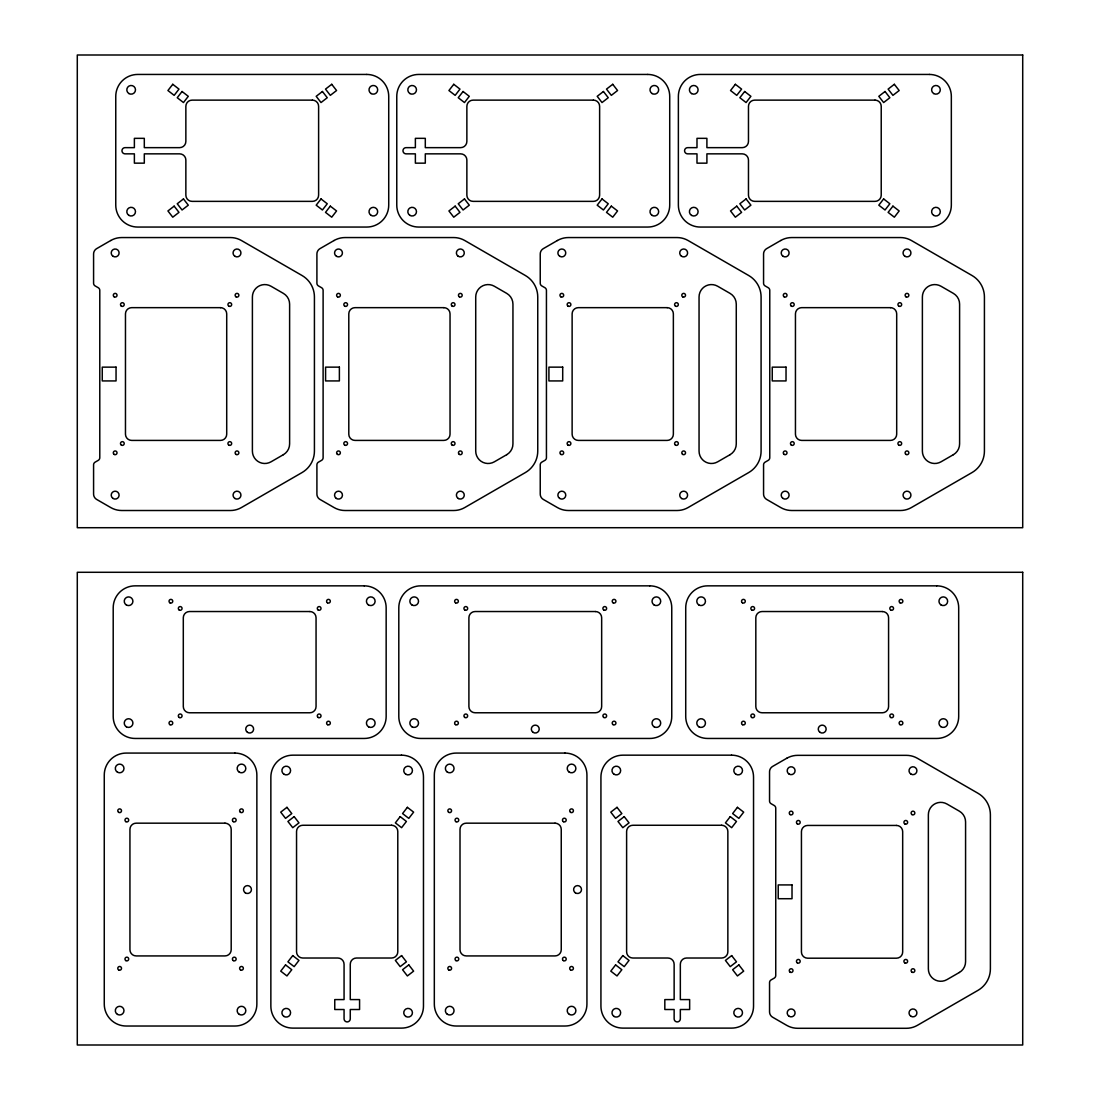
<?xml version="1.0" encoding="UTF-8"?>
<svg xmlns="http://www.w3.org/2000/svg" width="1100" height="1100" viewBox="0 0 1100 1100"><rect width="100%" height="100%" fill="white"/><g stroke="black" fill="none" stroke-linecap="round" stroke-linejoin="round"><path stroke-width="1.5" d="M172.755 84.301L167.929 90.53L174.157 95.356L178.984 89.114L172.755 84.301M182.05 91.493L177.238 97.721L183.466 102.547L188.292 96.319L182.05 91.493M321.021 198.935L316.195 205.178L322.424 209.99L327.25 203.761L321.021 198.935M330.316 206.14L325.504 212.369L331.732 217.195L336.559 210.952L330.316 206.14M453.75 84.301L448.924 90.53L455.166 95.356L459.979 89.114L453.75 84.301M463.059 91.493L458.232 97.721L464.475 102.547L469.288 96.319L463.059 91.493M602.016 198.935L597.204 205.178L603.433 209.99L608.245 203.761L602.016 198.935M611.325 206.14L606.499 212.369L612.741 217.195L617.554 210.952L611.325 206.14M735.35 84.301L730.537 90.53L736.766 95.356L741.593 89.114L735.35 84.301M744.659 91.493L739.846 97.721L746.075 102.547L750.901 96.319L744.659 91.493M285.546 964.906L280.72 971.135L286.949 975.947L291.775 969.719L285.546 964.906M292.738 955.598L287.911 961.826L294.154 966.639L298.966 960.41L292.738 955.598M400.18 816.626L395.368 822.869L401.596 827.681L406.409 821.452L400.18 816.626M407.385 807.331L402.559 813.56L408.788 818.372L413.614 812.144L407.385 807.331M883.63 198.935L878.804 205.178L885.032 209.99L889.859 203.761L883.63 198.935M892.925 206.14L888.112 212.369L894.341 217.195L899.168 210.952L892.925 206.14M615.601 964.906L610.789 971.135L617.018 975.947L621.844 969.719L615.601 964.906M622.806 955.598L617.98 961.826L624.223 966.639L629.035 960.41L622.806 955.598M730.249 816.626L725.436 822.869L731.665 827.681L736.477 821.452L730.249 816.626M737.44 807.331L732.628 813.56L738.856 818.372L743.683 812.144L737.44 807.331M174.157 206.14L167.929 210.952L172.755 217.195L178.984 212.369L174.157 206.14M183.466 198.935L177.238 203.761L182.05 209.99L188.292 205.178L183.466 198.935M322.424 91.493L316.195 96.319L321.021 102.547L327.25 97.721L322.424 91.493M331.732 84.301L325.504 89.114L330.316 95.356L336.559 90.53L331.732 84.301M455.166 206.14L448.924 210.952L453.75 217.195L459.979 212.369L455.166 206.14M464.475 198.935L458.232 203.761L463.059 209.99L469.288 205.178L464.475 198.935M603.433 91.493L597.204 96.319L602.016 102.547L608.245 97.721L603.433 91.493M612.741 84.301L606.499 89.114L611.325 95.356L617.554 90.53L612.741 84.301M736.766 206.14L730.537 210.952L735.35 217.195L741.593 212.369L736.766 206.14M746.075 198.935L739.846 203.761L744.659 209.99L750.901 205.178L746.075 198.935M885.032 91.493L878.804 96.319L883.63 102.547L889.859 97.721L885.032 91.493M894.341 84.301L888.112 89.114L892.925 95.356L899.168 90.53L894.341 84.301M286.949 807.331L280.72 812.144L285.546 818.372L291.775 813.56L286.949 807.331M294.154 816.626L287.911 821.452L292.738 827.681L298.966 822.869L294.154 816.626M401.596 955.598L395.368 960.41L400.18 966.639L406.409 961.826L401.596 955.598M408.788 964.906L402.559 969.719L407.385 975.947L413.614 971.135L408.788 964.906M617.018 807.331L610.789 812.144L615.601 818.372L621.844 813.56L617.018 807.331M624.223 816.626L617.98 821.452L622.806 827.681L629.035 822.869L624.223 816.626M731.665 955.598L725.436 960.41L730.249 966.639L736.477 961.826L731.665 955.598M738.856 964.906L732.628 969.719L737.44 975.947L743.683 971.135L738.856 964.906M110.756 240.501L96.676 248.627A6.201 6.201 0 0 0 93.583 254.004L93.583 283.222A3.107 3.107 0 0 0 95.123 285.918L98.23 287.705A3.107 3.107 0 0 1 99.784 290.386L99.784 457.683A3.107 3.107 0 0 1 98.23 460.364L95.123 462.151A3.107 3.107 0 0 0 93.583 464.846L93.583 494.065A6.201 6.201 0 0 0 96.676 499.441L110.756 507.567A21.959 21.959 0 0 0 121.743 510.51L230.423 510.51A21.959 21.959 0 0 0 241.409 507.567L302.019 472.574A24.819 24.819 0 0 0 314.421 451.082L314.421 296.986A24.819 24.819 0 0 0 302.019 275.495L241.409 240.501A21.959 21.959 0 0 0 230.423 237.559L121.743 237.559A21.959 21.959 0 0 0 110.756 240.501M334.084 240.501L320.004 248.627A6.201 6.201 0 0 0 316.91 254.004L316.91 283.222A3.107 3.107 0 0 0 318.45 285.918L321.558 287.705A3.107 3.107 0 0 1 323.111 290.386L323.111 457.683A3.107 3.107 0 0 1 321.558 460.364L318.45 462.151A3.107 3.107 0 0 0 316.91 464.846L316.91 494.065A6.201 6.201 0 0 0 320.004 499.441L334.084 507.567A21.959 21.959 0 0 0 345.07 510.51L453.764 510.51A21.959 21.959 0 0 0 464.736 507.567L525.346 472.574A24.819 24.819 0 0 0 537.749 451.082L537.749 296.986A24.819 24.819 0 0 0 525.346 275.495L464.736 240.501A21.959 21.959 0 0 0 453.764 237.559L345.07 237.559A21.959 21.959 0 0 0 334.084 240.501M557.425 240.501L543.331 248.627A6.201 6.201 0 0 0 540.237 254.004L540.237 283.222A3.107 3.107 0 0 0 541.791 285.918L544.885 287.705A3.107 3.107 0 0 1 546.439 290.386L546.439 457.683A3.107 3.107 0 0 1 544.885 460.364L541.791 462.151A3.107 3.107 0 0 0 540.237 464.846L540.237 494.065A6.201 6.201 0 0 0 543.331 499.441L557.425 507.567A21.959 21.959 0 0 0 568.398 510.51L677.091 510.51A21.959 21.959 0 0 0 688.064 507.567L748.674 472.574A24.819 24.819 0 0 0 761.09 451.082L761.09 296.986A24.819 24.819 0 0 0 748.674 275.495L688.064 240.501A21.959 21.959 0 0 0 677.091 237.559L568.398 237.559A21.959 21.959 0 0 0 557.425 240.501M283.401 454.671L270.999 461.835A12.402 12.402 0 0 1 252.395 451.082L252.395 296.986A12.402 12.402 0 0 1 270.999 286.234L283.401 293.397A12.402 12.402 0 0 1 289.616 304.136L289.616 443.919A12.402 12.402 0 0 1 283.401 454.671M780.753 240.501L766.673 248.627A6.201 6.201 0 0 0 763.565 254.004L763.565 283.222A3.107 3.107 0 0 0 765.119 285.918L768.213 287.705A3.107 3.107 0 0 1 769.766 290.386L769.766 457.683A3.107 3.107 0 0 1 768.213 460.364L765.119 462.151A3.107 3.107 0 0 0 763.565 464.846L763.565 494.065A6.201 6.201 0 0 0 766.673 499.441L780.753 507.567A21.959 21.959 0 0 0 791.725 510.51L900.419 510.51A21.959 21.959 0 0 0 911.391 507.567L972.001 472.574A24.819 24.819 0 0 0 984.418 451.082L984.418 296.986A24.819 24.819 0 0 0 972.001 275.495L911.391 240.501A21.959 21.959 0 0 0 900.419 237.559L791.725 237.559A21.959 21.959 0 0 0 780.753 240.501M506.743 454.671L494.326 461.835A12.402 12.402 0 0 1 475.723 451.082L475.723 296.986A12.402 12.402 0 0 1 494.326 286.234L506.743 293.397A12.402 12.402 0 0 1 512.944 304.136L512.944 443.919A12.402 12.402 0 0 1 506.743 454.671M730.07 454.671L717.654 461.835A12.402 12.402 0 0 1 699.05 451.082L699.05 296.986A12.402 12.402 0 0 1 717.654 286.234L730.07 293.397A12.402 12.402 0 0 1 736.271 304.136L736.271 443.919A12.402 12.402 0 0 1 730.07 454.671M953.398 454.671L940.981 461.835A12.402 12.402 0 0 1 922.378 451.082L922.378 296.986A12.402 12.402 0 0 1 940.981 286.234L953.398 293.397A12.402 12.402 0 0 1 959.599 304.136L959.599 443.919A12.402 12.402 0 0 1 953.398 454.671M786.72 758.285L772.64 766.411A6.201 6.201 0 0 0 769.546 771.787L769.546 801.006A3.107 3.107 0 0 0 771.086 803.701L774.194 805.489A3.107 3.107 0 0 1 775.747 808.17L775.747 975.466A3.107 3.107 0 0 1 774.194 978.148L771.086 979.935A3.107 3.107 0 0 0 769.546 982.616L769.546 1011.849A6.201 6.201 0 0 0 772.64 1017.225L786.72 1025.351A21.959 21.959 0 0 0 797.706 1028.294L906.4 1028.294A21.959 21.959 0 0 0 917.372 1025.351L977.982 990.357A24.819 24.819 0 0 0 990.385 968.866L990.385 814.756A24.819 24.819 0 0 0 977.982 793.265L917.372 758.285A21.959 21.959 0 0 0 906.4 755.343L797.706 755.343A21.959 21.959 0 0 0 786.72 758.285M959.379 972.455L946.963 979.619A12.402 12.402 0 0 1 928.359 968.866L928.359 814.756A12.402 12.402 0 0 1 946.963 804.018L959.379 811.181A12.402 12.402 0 0 1 965.58 821.92L965.58 961.702A12.402 12.402 0 0 1 959.379 972.455M1022.711 55L77.289 55L77.289 527.711L1022.711 527.711L1022.711 55M366.768 74.442L137.72 74.442A21.959 21.959 0 0 0 115.761 96.401L115.761 205.081A21.959 21.959 0 0 0 137.72 227.054L366.768 227.054A21.959 21.959 0 0 0 388.726 205.081L388.726 96.401A21.959 21.959 0 0 0 366.768 74.442M647.763 74.442L418.729 74.442A21.959 21.959 0 0 0 396.77 96.401L396.77 205.081A21.959 21.959 0 0 0 418.729 227.054L647.763 227.054A21.959 21.959 0 0 0 669.721 205.081L669.721 96.401A21.959 21.959 0 0 0 647.763 74.442M929.362 74.442L700.329 74.442A21.959 21.959 0 0 0 678.37 96.401L678.37 205.081A21.959 21.959 0 0 0 700.329 227.054L929.362 227.054A21.959 21.959 0 0 0 951.335 205.081L951.335 96.401A21.959 21.959 0 0 0 929.362 74.442M312.414 100.127L192.074 100.127A6.201 6.201 0 0 0 185.859 106.329L185.859 141.433A6.201 6.201 0 0 1 179.657 147.647L144.306 147.647L144.306 138.339L134.379 138.339L134.379 147.647L125.07 147.647A3.107 3.107 0 0 0 121.963 150.741A3.107 3.107 0 0 0 125.07 153.849L134.379 153.849L134.379 163.157L144.306 163.157L144.306 153.849L179.657 153.849A6.201 6.201 0 0 1 185.859 160.05L185.859 195.167A6.201 6.201 0 0 0 192.074 201.369L312.414 201.369A6.201 6.201 0 0 0 318.615 195.167L318.615 106.329A6.201 6.201 0 0 0 312.414 100.127M593.423 100.127L473.069 100.127A6.201 6.201 0 0 0 466.868 106.329L466.868 141.433A6.201 6.201 0 0 1 460.666 147.647L425.301 147.647L425.301 138.339L415.374 138.339L415.374 147.647L406.065 147.647A3.107 3.107 0 0 0 402.971 150.741A3.107 3.107 0 0 0 406.065 153.849L415.374 153.849L415.374 163.157L425.301 163.157L425.301 153.849L460.666 153.849A6.201 6.201 0 0 1 466.868 160.05L466.868 195.167A6.201 6.201 0 0 0 473.069 201.369L593.423 201.369A6.201 6.201 0 0 0 599.624 195.167L599.624 106.329A6.201 6.201 0 0 0 593.423 100.127M875.023 100.127L754.669 100.127A6.201 6.201 0 0 0 748.468 106.329L748.468 141.433A6.201 6.201 0 0 1 742.266 147.647L706.901 147.647L706.901 138.339L696.987 138.339L696.987 147.647L687.679 147.647A3.107 3.107 0 0 0 684.571 150.741A3.107 3.107 0 0 0 687.679 153.849L696.987 153.849L696.987 163.157L706.901 163.157L706.901 153.849L742.266 153.849A6.201 6.201 0 0 1 748.468 160.05L748.468 195.167A6.201 6.201 0 0 0 754.669 201.369L875.023 201.369A6.201 6.201 0 0 0 881.224 195.167L881.224 106.329A6.201 6.201 0 0 0 875.023 100.127M220.509 307.656L131.67 307.656A6.201 6.201 0 0 0 125.469 313.857L125.469 434.211A6.201 6.201 0 0 0 131.67 440.413L220.509 440.413A6.201 6.201 0 0 0 226.71 434.211L226.71 313.857A6.201 6.201 0 0 0 220.509 307.656M443.836 307.656L354.998 307.656A6.201 6.201 0 0 0 348.796 313.857L348.796 434.211A6.201 6.201 0 0 0 354.998 440.413L443.836 440.413A6.201 6.201 0 0 0 450.038 434.211L450.038 313.857A6.201 6.201 0 0 0 443.836 307.656M667.164 307.656L578.325 307.656A6.201 6.201 0 0 0 572.124 313.857L572.124 434.211A6.201 6.201 0 0 0 578.325 440.413L667.164 440.413A6.201 6.201 0 0 0 673.365 434.211L673.365 313.857A6.201 6.201 0 0 0 667.164 307.656M890.491 307.656L801.652 307.656A6.201 6.201 0 0 0 795.451 313.857L795.451 434.211A6.201 6.201 0 0 0 801.652 440.413L890.491 440.413A6.201 6.201 0 0 0 896.692 434.211L896.692 313.857A6.201 6.201 0 0 0 890.491 307.656M116.05 367.139L102.259 367.139L102.259 380.93L116.05 380.93L116.05 367.139M339.377 367.139L325.586 367.139L325.586 380.93L339.377 380.93L339.377 367.139M562.705 367.139L548.914 367.139L548.914 380.93L562.705 380.93L562.705 367.139M786.032 367.139L772.255 367.139L772.255 380.93L786.032 380.93L786.032 367.139M1022.711 572.289L77.289 572.289L77.289 1045L1022.711 1045L1022.711 572.289M364.196 585.846L135.162 585.846A21.959 21.959 0 0 0 113.204 607.805L113.204 716.499A21.959 21.959 0 0 0 135.162 738.457L364.196 738.457A21.959 21.959 0 0 0 386.155 716.499L386.155 607.805A21.959 21.959 0 0 0 364.196 585.846M649.798 585.846L420.764 585.846A21.959 21.959 0 0 0 398.805 607.805L398.805 716.499A21.959 21.959 0 0 0 420.764 738.457L649.798 738.457A21.959 21.959 0 0 0 671.756 716.499L671.756 607.805A21.959 21.959 0 0 0 649.798 585.846M936.732 585.846L707.685 585.846A21.959 21.959 0 0 0 685.726 607.805L685.726 716.499A21.959 21.959 0 0 0 707.685 738.457L936.732 738.457A21.959 21.959 0 0 0 958.691 716.499L958.691 607.805A21.959 21.959 0 0 0 936.732 585.846M309.856 611.531L189.502 611.531A6.201 6.201 0 0 0 183.301 617.732L183.301 706.571A6.201 6.201 0 0 0 189.502 712.773L309.856 712.773A6.201 6.201 0 0 0 316.058 706.571L316.058 617.732A6.201 6.201 0 0 0 309.856 611.531M595.457 611.531L475.104 611.531A6.201 6.201 0 0 0 468.902 617.732L468.902 706.571A6.201 6.201 0 0 0 475.104 712.773L595.457 712.773A6.201 6.201 0 0 0 601.659 706.571L601.659 617.732A6.201 6.201 0 0 0 595.457 611.531M882.379 611.531L762.039 611.531A6.201 6.201 0 0 0 755.824 617.732L755.824 706.571A6.201 6.201 0 0 0 762.039 712.773L882.379 712.773A6.201 6.201 0 0 0 888.58 706.571L888.58 617.732A6.201 6.201 0 0 0 882.379 611.531M234.905 753.074L126.225 753.074A21.959 21.959 0 0 0 104.266 775.032L104.266 1004.066A21.959 21.959 0 0 0 126.225 1026.025L234.905 1026.025A21.959 21.959 0 0 0 256.864 1004.066L256.864 775.032A21.959 21.959 0 0 0 234.905 753.074M564.974 753.074L456.294 753.074A21.959 21.959 0 0 0 434.321 775.032L434.321 1004.066A21.959 21.959 0 0 0 456.294 1026.025L564.974 1026.025A21.959 21.959 0 0 0 586.933 1004.066L586.933 775.032A21.959 21.959 0 0 0 564.974 753.074M401.514 755.164L292.82 755.164A21.959 21.959 0 0 0 270.861 777.122L270.861 1006.156A21.959 21.959 0 0 0 292.82 1028.115L401.514 1028.115A21.959 21.959 0 0 0 423.473 1006.156L423.473 777.122A21.959 21.959 0 0 0 401.514 755.164M731.582 755.164L622.889 755.164A21.959 21.959 0 0 0 600.93 777.122L600.93 1006.156A21.959 21.959 0 0 0 622.889 1028.115L731.582 1028.115A21.959 21.959 0 0 0 753.541 1006.156L753.541 777.122A21.959 21.959 0 0 0 731.582 755.164M224.978 823.171L136.153 823.171A6.201 6.201 0 0 0 129.938 829.372L129.938 949.726A6.201 6.201 0 0 0 136.153 955.928L224.978 955.928A6.201 6.201 0 0 0 231.192 949.726L231.192 829.372A6.201 6.201 0 0 0 224.978 823.171M555.046 823.171L466.221 823.171A6.201 6.201 0 0 0 460.006 829.372L460.006 949.726A6.201 6.201 0 0 0 466.221 955.928L555.046 955.928A6.201 6.201 0 0 0 561.248 949.726L561.248 829.372A6.201 6.201 0 0 0 555.046 823.171M391.586 825.261L302.748 825.261A6.201 6.201 0 0 0 296.546 831.463L296.546 951.816A6.201 6.201 0 0 0 302.748 958.018L337.865 958.018A6.201 6.201 0 0 1 344.066 964.219L344.066 999.584L334.757 999.584L334.757 1009.511L344.066 1009.511L344.066 1018.806A3.107 3.107 0 0 0 347.16 1021.914A3.107 3.107 0 0 0 350.268 1018.806L350.268 1009.511L359.576 1009.511L359.576 999.584L350.268 999.584L350.268 964.219A6.201 6.201 0 0 1 356.469 958.018L391.586 958.018A6.201 6.201 0 0 0 397.788 951.816L397.788 831.463A6.201 6.201 0 0 0 391.586 825.261M721.655 825.261L632.816 825.261A6.201 6.201 0 0 0 626.615 831.463L626.615 951.816A6.201 6.201 0 0 0 632.816 958.018L667.934 958.018A6.201 6.201 0 0 1 674.135 964.219L674.135 999.584L664.826 999.584L664.826 1009.511L674.135 1009.511L674.135 1018.806A3.107 3.107 0 0 0 677.229 1021.914A3.107 3.107 0 0 0 680.336 1018.806L680.336 1009.511L689.645 1009.511L689.645 999.584L680.336 999.584L680.336 964.219A6.201 6.201 0 0 1 686.538 958.018L721.655 958.018A6.201 6.201 0 0 0 727.856 951.816L727.856 831.463A6.201 6.201 0 0 0 721.655 825.261M896.473 825.44L807.634 825.44A6.201 6.201 0 0 0 801.433 831.641L801.433 951.995A6.201 6.201 0 0 0 807.634 958.196L896.473 958.196A6.201 6.201 0 0 0 902.674 951.995L902.674 831.641A6.201 6.201 0 0 0 896.473 825.44M792.014 884.923L778.223 884.923L778.223 898.714L792.014 898.714L792.014 884.923M235.029 256.355A3.932 3.932 0 0 0 240.941 252.945A3.932 3.932 0 0 0 235.029 249.535A3.932 3.932 0 0 0 235.029 256.355M112.956 498.396A3.932 3.932 0 0 0 119.089 495.413A3.932 3.932 0 0 0 113.438 491.59A3.932 3.932 0 0 0 112.956 498.396M113.19 256.355A3.932 3.932 0 0 0 119.103 252.945A3.932 3.932 0 0 0 113.19 249.535A3.932 3.932 0 0 0 113.19 256.355M235.029 498.534A3.932 3.932 0 0 0 240.941 495.124A3.932 3.932 0 0 0 235.029 491.714A3.932 3.932 0 0 0 235.029 498.534M236.074 454.438A1.856 1.856 0 0 0 238.865 452.815A1.856 1.856 0 0 0 236.074 451.206A1.856 1.856 0 0 0 236.074 454.438M228.759 445.06A1.856 1.856 0 0 0 231.66 443.644A1.856 1.856 0 0 0 228.992 441.842A1.856 1.856 0 0 0 228.759 445.06M121.426 445.129A1.856 1.856 0 0 0 124.218 443.52A1.856 1.856 0 0 0 121.426 441.897A1.856 1.856 0 0 0 121.426 445.129M114.235 454.438A1.856 1.856 0 0 0 117.026 452.815A1.856 1.856 0 0 0 114.235 451.206A1.856 1.856 0 0 0 114.235 454.438M114.125 296.794A1.856 1.856 0 0 0 117.026 295.377A1.856 1.856 0 0 0 114.345 293.576A1.856 1.856 0 0 0 114.125 296.794M121.316 306.089A1.856 1.856 0 0 0 124.218 304.686A1.856 1.856 0 0 0 121.55 302.885A1.856 1.856 0 0 0 121.316 306.089M235.964 296.794A1.856 1.856 0 0 0 238.865 295.377A1.856 1.856 0 0 0 236.184 293.576A1.856 1.856 0 0 0 235.964 296.794M228.759 306.089A1.856 1.856 0 0 0 231.66 304.686A1.856 1.856 0 0 0 228.992 302.885A1.856 1.856 0 0 0 228.759 306.089M452.1 306.089A1.856 1.856 0 0 0 454.987 304.686A1.856 1.856 0 0 0 452.32 302.885A1.856 1.856 0 0 0 452.1 306.089M459.401 296.863A1.856 1.856 0 0 0 462.192 295.24A1.856 1.856 0 0 0 459.401 293.631A1.856 1.856 0 0 0 459.401 296.863M344.644 306.089A1.856 1.856 0 0 0 347.545 304.686A1.856 1.856 0 0 0 344.877 302.885A1.856 1.856 0 0 0 344.644 306.089M337.562 296.863A1.856 1.856 0 0 0 340.354 295.24A1.856 1.856 0 0 0 337.562 293.631A1.856 1.856 0 0 0 337.562 296.863M337.452 454.369A1.856 1.856 0 0 0 340.354 452.953A1.856 1.856 0 0 0 337.686 451.151A1.856 1.856 0 0 0 337.452 454.369M344.754 445.129A1.856 1.856 0 0 0 347.545 443.52A1.856 1.856 0 0 0 344.754 441.897A1.856 1.856 0 0 0 344.754 445.129M452.1 445.06A1.856 1.856 0 0 0 454.987 443.644A1.856 1.856 0 0 0 452.32 441.842A1.856 1.856 0 0 0 452.1 445.06M459.291 454.369A1.856 1.856 0 0 0 462.192 452.953A1.856 1.856 0 0 0 459.525 451.151A1.856 1.856 0 0 0 459.291 454.369M458.37 498.534A3.932 3.932 0 0 0 464.269 495.124A3.932 3.932 0 0 0 458.37 491.714A3.932 3.932 0 0 0 458.37 498.534M336.531 256.355A3.932 3.932 0 0 0 342.43 252.945A3.932 3.932 0 0 0 336.531 249.535A3.932 3.932 0 0 0 336.531 256.355M336.284 498.396A3.932 3.932 0 0 0 342.43 495.413A3.932 3.932 0 0 0 336.779 491.59A3.932 3.932 0 0 0 336.284 498.396M458.123 256.204A3.932 3.932 0 0 0 464.269 253.22A3.932 3.932 0 0 0 458.618 249.397A3.932 3.932 0 0 0 458.123 256.204M675.538 306.171A1.856 1.856 0 0 0 678.329 304.549A1.856 1.856 0 0 0 675.538 302.94A1.856 1.856 0 0 0 675.538 306.171M682.729 296.863A1.856 1.856 0 0 0 685.52 295.24A1.856 1.856 0 0 0 682.729 293.631A1.856 1.856 0 0 0 682.729 296.863M567.971 306.089A1.856 1.856 0 0 0 570.873 304.686A1.856 1.856 0 0 0 568.205 302.885A1.856 1.856 0 0 0 567.971 306.089M560.78 296.794A1.856 1.856 0 0 0 563.681 295.377A1.856 1.856 0 0 0 561.014 293.576A1.856 1.856 0 0 0 560.78 296.794M560.78 454.369A1.856 1.856 0 0 0 563.681 452.953A1.856 1.856 0 0 0 561.014 451.151A1.856 1.856 0 0 0 560.78 454.369M567.971 445.06A1.856 1.856 0 0 0 570.873 443.644A1.856 1.856 0 0 0 568.205 441.842A1.856 1.856 0 0 0 567.971 445.06M675.428 445.06A1.856 1.856 0 0 0 678.329 443.644A1.856 1.856 0 0 0 675.648 441.842A1.856 1.856 0 0 0 675.428 445.06M682.619 454.369A1.856 1.856 0 0 0 685.52 452.953A1.856 1.856 0 0 0 682.852 451.151A1.856 1.856 0 0 0 682.619 454.369M681.697 498.534A3.932 3.932 0 0 0 687.596 495.124A3.932 3.932 0 0 0 681.697 491.714A3.932 3.932 0 0 0 681.697 498.534M559.859 256.355A3.932 3.932 0 0 0 565.757 252.945A3.932 3.932 0 0 0 559.859 249.535A3.932 3.932 0 0 0 559.859 256.355M559.611 498.396A3.932 3.932 0 0 0 565.757 495.413A3.932 3.932 0 0 0 560.106 491.59A3.932 3.932 0 0 0 559.611 498.396M681.45 256.204A3.932 3.932 0 0 0 687.596 253.22A3.932 3.932 0 0 0 681.945 249.397A3.932 3.932 0 0 0 681.45 256.204M898.755 306.089A1.856 1.856 0 0 0 901.656 304.686A1.856 1.856 0 0 0 898.989 302.885A1.856 1.856 0 0 0 898.755 306.089M905.946 296.794A1.856 1.856 0 0 0 908.848 295.377A1.856 1.856 0 0 0 906.18 293.576A1.856 1.856 0 0 0 905.946 296.794M791.312 306.089A1.856 1.856 0 0 0 794.2 304.686A1.856 1.856 0 0 0 791.532 302.885A1.856 1.856 0 0 0 791.312 306.089M784.107 296.794A1.856 1.856 0 0 0 787.009 295.377A1.856 1.856 0 0 0 784.341 293.576A1.856 1.856 0 0 0 784.107 296.794M784.107 454.369A1.856 1.856 0 0 0 787.009 452.953A1.856 1.856 0 0 0 784.341 451.151A1.856 1.856 0 0 0 784.107 454.369M791.312 445.06A1.856 1.856 0 0 0 794.2 443.644A1.856 1.856 0 0 0 791.532 441.842A1.856 1.856 0 0 0 791.312 445.06M898.755 445.06A1.856 1.856 0 0 0 901.656 443.644A1.856 1.856 0 0 0 898.989 441.842A1.856 1.856 0 0 0 898.755 445.06M906.056 454.438A1.856 1.856 0 0 0 908.848 452.815A1.856 1.856 0 0 0 906.056 451.206A1.856 1.856 0 0 0 906.056 454.438M905.025 498.534A3.932 3.932 0 0 0 910.938 495.124A3.932 3.932 0 0 0 905.025 491.714A3.932 3.932 0 0 0 905.025 498.534M783.186 256.355A3.932 3.932 0 0 0 789.099 252.945A3.932 3.932 0 0 0 783.186 249.535A3.932 3.932 0 0 0 783.186 256.355M782.939 498.396A3.932 3.932 0 0 0 789.085 495.413A3.932 3.932 0 0 0 783.434 491.59A3.932 3.932 0 0 0 782.939 498.396M905.025 256.355A3.932 3.932 0 0 0 910.938 252.945A3.932 3.932 0 0 0 905.025 249.535A3.932 3.932 0 0 0 905.025 256.355M128.975 215.421A4.345 4.345 0 0 0 135.493 211.667A4.345 4.345 0 0 0 128.975 207.9A4.345 4.345 0 0 0 128.975 215.421M128.975 93.583A4.345 4.345 0 0 0 135.493 89.829A4.345 4.345 0 0 0 128.975 86.061A4.345 4.345 0 0 0 128.975 93.583M370.906 215.256A4.345 4.345 0 0 0 377.671 211.97A4.345 4.345 0 0 0 371.442 207.762A4.345 4.345 0 0 0 370.906 215.256M371.168 93.583A4.345 4.345 0 0 0 377.685 89.829A4.345 4.345 0 0 0 371.168 86.061A4.345 4.345 0 0 0 371.168 93.583M652.163 93.583A4.345 4.345 0 0 0 658.68 89.829A4.345 4.345 0 0 0 652.163 86.061A4.345 4.345 0 0 0 652.163 93.583M652.163 215.421A4.345 4.345 0 0 0 658.68 211.667A4.345 4.345 0 0 0 652.163 207.9A4.345 4.345 0 0 0 652.163 215.421M409.984 93.583A4.345 4.345 0 0 0 416.487 89.829A4.345 4.345 0 0 0 409.984 86.061A4.345 4.345 0 0 0 409.984 93.583M409.984 215.421A4.345 4.345 0 0 0 416.487 211.667A4.345 4.345 0 0 0 409.984 207.9A4.345 4.345 0 0 0 409.984 215.421M933.776 93.583A4.345 4.345 0 0 0 940.294 89.829A4.345 4.345 0 0 0 933.776 86.061A4.345 4.345 0 0 0 933.776 93.583M933.776 215.421A4.345 4.345 0 0 0 940.294 211.667A4.345 4.345 0 0 0 933.776 207.9A4.345 4.345 0 0 0 933.776 215.421M691.584 93.583A4.345 4.345 0 0 0 698.101 89.829A4.345 4.345 0 0 0 691.584 86.061A4.345 4.345 0 0 0 691.584 93.583M691.584 215.421A4.345 4.345 0 0 0 698.101 211.667A4.345 4.345 0 0 0 691.584 207.9A4.345 4.345 0 0 0 691.584 215.421M239.319 1014.406A4.345 4.345 0 0 0 245.822 1010.639A4.345 4.345 0 0 0 239.319 1006.885A4.345 4.345 0 0 0 239.319 1014.406M117.48 1014.406A4.345 4.345 0 0 0 123.984 1010.639A4.345 4.345 0 0 0 117.48 1006.885A4.345 4.345 0 0 0 117.48 1014.406M239.319 772.214A4.345 4.345 0 0 0 245.822 768.46A4.345 4.345 0 0 0 239.319 764.692A4.345 4.345 0 0 0 239.319 772.214M117.48 772.214A4.345 4.345 0 0 0 123.984 768.46A4.345 4.345 0 0 0 117.48 764.692A4.345 4.345 0 0 0 117.48 772.214M125.799 960.575A1.856 1.856 0 0 0 128.7 959.159A1.856 1.856 0 0 0 126.032 957.357A1.856 1.856 0 0 0 125.799 960.575M118.608 969.884A1.856 1.856 0 0 0 121.509 968.468A1.856 1.856 0 0 0 118.828 966.666A1.856 1.856 0 0 0 118.608 969.884M233.241 960.575A1.856 1.856 0 0 0 236.143 959.159A1.856 1.856 0 0 0 233.475 957.357A1.856 1.856 0 0 0 233.241 960.575M240.556 969.952A1.856 1.856 0 0 0 243.347 968.344A1.856 1.856 0 0 0 240.556 966.721A1.856 1.856 0 0 0 240.556 969.952M240.446 812.309A1.856 1.856 0 0 0 243.347 810.893A1.856 1.856 0 0 0 240.666 809.091A1.856 1.856 0 0 0 240.446 812.309M233.241 821.617A1.856 1.856 0 0 0 236.143 820.201A1.856 1.856 0 0 0 233.475 818.4A1.856 1.856 0 0 0 233.241 821.617M125.799 821.617A1.856 1.856 0 0 0 128.7 820.201A1.856 1.856 0 0 0 126.032 818.4A1.856 1.856 0 0 0 125.799 821.617M118.718 812.378A1.856 1.856 0 0 0 121.509 810.769A1.856 1.856 0 0 0 118.718 809.146A1.856 1.856 0 0 0 118.718 812.378M245.286 892.815A3.932 3.932 0 0 0 251.419 889.831A3.932 3.932 0 0 0 245.768 886.009A3.932 3.932 0 0 0 245.286 892.815M284.075 774.304A4.345 4.345 0 0 0 290.593 770.55A4.345 4.345 0 0 0 284.075 766.782A4.345 4.345 0 0 0 284.075 774.304M405.914 774.304A4.345 4.345 0 0 0 412.431 770.55A4.345 4.345 0 0 0 405.914 766.782A4.345 4.345 0 0 0 405.914 774.304M284.075 1016.496A4.345 4.345 0 0 0 290.593 1012.729A4.345 4.345 0 0 0 284.075 1008.975A4.345 4.345 0 0 0 284.075 1016.496M405.914 1016.496A4.345 4.345 0 0 0 412.431 1012.729A4.345 4.345 0 0 0 405.914 1008.975A4.345 4.345 0 0 0 405.914 1016.496M735.721 1016.331A4.345 4.345 0 0 0 742.486 1013.045A4.345 4.345 0 0 0 736.258 1008.824A4.345 4.345 0 0 0 735.721 1016.331M614.144 1016.496A4.345 4.345 0 0 0 620.661 1012.729A4.345 4.345 0 0 0 614.144 1008.975A4.345 4.345 0 0 0 614.144 1016.496M735.982 774.304A4.345 4.345 0 0 0 742.5 770.55A4.345 4.345 0 0 0 735.982 766.782A4.345 4.345 0 0 0 735.982 774.304M614.144 774.304A4.345 4.345 0 0 0 620.661 770.55A4.345 4.345 0 0 0 614.144 766.782A4.345 4.345 0 0 0 614.144 774.304M575.355 892.815A3.932 3.932 0 0 0 581.487 889.831A3.932 3.932 0 0 0 575.836 886.009A3.932 3.932 0 0 0 575.355 892.815M448.676 812.309A1.856 1.856 0 0 0 451.564 810.893A1.856 1.856 0 0 0 448.896 809.091A1.856 1.856 0 0 0 448.676 812.309M455.978 821.686A1.856 1.856 0 0 0 458.769 820.064A1.856 1.856 0 0 0 455.978 818.455A1.856 1.856 0 0 0 455.978 821.686M563.42 821.686A1.856 1.856 0 0 0 566.211 820.064A1.856 1.856 0 0 0 563.42 818.455A1.856 1.856 0 0 0 563.42 821.686M570.625 812.378A1.856 1.856 0 0 0 573.416 810.769A1.856 1.856 0 0 0 570.625 809.146A1.856 1.856 0 0 0 570.625 812.378M570.515 969.884A1.856 1.856 0 0 0 573.402 968.468A1.856 1.856 0 0 0 570.735 966.666A1.856 1.856 0 0 0 570.515 969.884M563.31 960.575A1.856 1.856 0 0 0 566.211 959.159A1.856 1.856 0 0 0 563.544 957.357A1.856 1.856 0 0 0 563.31 960.575M448.786 969.952A1.856 1.856 0 0 0 451.578 968.344A1.856 1.856 0 0 0 448.786 966.721A1.856 1.856 0 0 0 448.786 969.952M455.868 960.575A1.856 1.856 0 0 0 458.769 959.159A1.856 1.856 0 0 0 456.101 957.357A1.856 1.856 0 0 0 455.868 960.575M447.274 772.049A4.345 4.345 0 0 0 454.039 768.763A4.345 4.345 0 0 0 447.81 764.555A4.345 4.345 0 0 0 447.274 772.049M569.112 772.049A4.345 4.345 0 0 0 575.877 768.763A4.345 4.345 0 0 0 569.649 764.555A4.345 4.345 0 0 0 569.112 772.049M447.274 1014.241A4.345 4.345 0 0 0 454.039 1010.955A4.345 4.345 0 0 0 447.81 1006.734A4.345 4.345 0 0 0 447.274 1014.241M569.374 1014.406A4.345 4.345 0 0 0 575.891 1010.639A4.345 4.345 0 0 0 569.374 1006.885A4.345 4.345 0 0 0 569.374 1014.406M904.846 823.941A1.856 1.856 0 0 0 907.638 822.332A1.856 1.856 0 0 0 904.846 820.724A1.856 1.856 0 0 0 904.846 823.941M911.928 814.564A1.856 1.856 0 0 0 914.829 813.161A1.856 1.856 0 0 0 912.161 811.36A1.856 1.856 0 0 0 911.928 814.564M797.28 823.872A1.856 1.856 0 0 0 800.181 822.47A1.856 1.856 0 0 0 797.514 820.655A1.856 1.856 0 0 0 797.28 823.872M790.089 814.564A1.856 1.856 0 0 0 792.99 813.161A1.856 1.856 0 0 0 790.322 811.36A1.856 1.856 0 0 0 790.089 814.564M790.089 972.139A1.856 1.856 0 0 0 792.99 970.736A1.856 1.856 0 0 0 790.322 968.935A1.856 1.856 0 0 0 790.089 972.139M797.28 962.844A1.856 1.856 0 0 0 800.181 961.428A1.856 1.856 0 0 0 797.514 959.626A1.856 1.856 0 0 0 797.28 962.844M904.736 962.844A1.856 1.856 0 0 0 907.624 961.428A1.856 1.856 0 0 0 904.956 959.626A1.856 1.856 0 0 0 904.736 962.844M911.928 972.139A1.856 1.856 0 0 0 914.829 970.736A1.856 1.856 0 0 0 912.161 968.935A1.856 1.856 0 0 0 911.928 972.139M911.006 1016.317A3.932 3.932 0 0 0 916.905 1012.907A3.932 3.932 0 0 0 911.006 1009.497A3.932 3.932 0 0 0 911.006 1016.317M789.168 774.139A3.932 3.932 0 0 0 795.066 770.715A3.932 3.932 0 0 0 789.168 767.305A3.932 3.932 0 0 0 789.168 774.139M788.92 1016.166A3.932 3.932 0 0 0 795.066 1013.196A3.932 3.932 0 0 0 789.415 1009.374A3.932 3.932 0 0 0 788.92 1016.166M911.006 774.139A3.932 3.932 0 0 0 916.905 770.715A3.932 3.932 0 0 0 911.006 767.305A3.932 3.932 0 0 0 911.006 774.139M247.472 732.339A3.932 3.932 0 0 0 253.605 729.369A3.932 3.932 0 0 0 247.954 725.532A3.932 3.932 0 0 0 247.472 732.339M327.415 602.773A1.856 1.856 0 0 0 330.316 601.37A1.856 1.856 0 0 0 327.649 599.555A1.856 1.856 0 0 0 327.415 602.773M318.12 609.964A1.856 1.856 0 0 0 321.007 608.561A1.856 1.856 0 0 0 318.34 606.76A1.856 1.856 0 0 0 318.12 609.964M318.23 717.489A1.856 1.856 0 0 0 321.021 715.88A1.856 1.856 0 0 0 318.23 714.258A1.856 1.856 0 0 0 318.23 717.489M327.539 724.68A1.856 1.856 0 0 0 330.33 723.071A1.856 1.856 0 0 0 327.539 721.463A1.856 1.856 0 0 0 327.539 724.68M169.964 724.68A1.856 1.856 0 0 0 172.755 723.071A1.856 1.856 0 0 0 169.964 721.463A1.856 1.856 0 0 0 169.964 724.68M179.259 717.489A1.856 1.856 0 0 0 182.064 715.88A1.856 1.856 0 0 0 179.259 714.258A1.856 1.856 0 0 0 179.259 717.489M169.964 602.841A1.856 1.856 0 0 0 172.755 601.232A1.856 1.856 0 0 0 169.964 599.624A1.856 1.856 0 0 0 169.964 602.841M179.149 609.964A1.856 1.856 0 0 0 182.05 608.561A1.856 1.856 0 0 0 179.383 606.76A1.856 1.856 0 0 0 179.149 609.964M368.335 604.835A4.345 4.345 0 0 0 375.1 601.549A4.345 4.345 0 0 0 368.871 597.327A4.345 4.345 0 0 0 368.335 604.835M368.596 726.839A4.345 4.345 0 0 0 375.114 723.071A4.345 4.345 0 0 0 368.596 719.317A4.345 4.345 0 0 0 368.596 726.839M126.404 605A4.345 4.345 0 0 0 132.921 601.232A4.345 4.345 0 0 0 126.404 597.479A4.345 4.345 0 0 0 126.404 605M126.404 726.839A4.345 4.345 0 0 0 132.921 723.071A4.345 4.345 0 0 0 126.404 719.317A4.345 4.345 0 0 0 126.404 726.839M412.019 726.839A4.345 4.345 0 0 0 418.536 723.071A4.345 4.345 0 0 0 412.019 719.317A4.345 4.345 0 0 0 412.019 726.839M411.757 604.835A4.345 4.345 0 0 0 418.522 601.549A4.345 4.345 0 0 0 412.294 597.327A4.345 4.345 0 0 0 411.757 604.835M654.197 726.839A4.345 4.345 0 0 0 660.715 723.071A4.345 4.345 0 0 0 654.197 719.317A4.345 4.345 0 0 0 654.197 726.839M653.936 604.835A4.345 4.345 0 0 0 660.701 601.549A4.345 4.345 0 0 0 654.473 597.327A4.345 4.345 0 0 0 653.936 604.835M464.874 610.046A1.856 1.856 0 0 0 467.665 608.424A1.856 1.856 0 0 0 464.874 606.815A1.856 1.856 0 0 0 464.874 610.046M455.565 602.841A1.856 1.856 0 0 0 458.356 601.232A1.856 1.856 0 0 0 455.565 599.624A1.856 1.856 0 0 0 455.565 602.841M464.764 717.42A1.856 1.856 0 0 0 467.651 716.004A1.856 1.856 0 0 0 464.984 714.202A1.856 1.856 0 0 0 464.764 717.42M455.455 724.611A1.856 1.856 0 0 0 458.356 723.209A1.856 1.856 0 0 0 455.675 721.394A1.856 1.856 0 0 0 455.455 724.611M613.03 724.611A1.856 1.856 0 0 0 615.931 723.209A1.856 1.856 0 0 0 613.25 721.394A1.856 1.856 0 0 0 613.03 724.611M603.721 717.42A1.856 1.856 0 0 0 606.623 716.004A1.856 1.856 0 0 0 603.955 714.202A1.856 1.856 0 0 0 603.721 717.42M603.831 610.046A1.856 1.856 0 0 0 606.623 608.424A1.856 1.856 0 0 0 603.831 606.815A1.856 1.856 0 0 0 603.831 610.046M613.14 602.841A1.856 1.856 0 0 0 615.931 601.232A1.856 1.856 0 0 0 613.14 599.624A1.856 1.856 0 0 0 613.14 602.841M533.074 732.339A3.932 3.932 0 0 0 539.206 729.369A3.932 3.932 0 0 0 533.555 725.532A3.932 3.932 0 0 0 533.074 732.339M698.94 726.839A4.345 4.345 0 0 0 705.457 723.071A4.345 4.345 0 0 0 698.94 719.317A4.345 4.345 0 0 0 698.94 726.839M698.679 604.835A4.345 4.345 0 0 0 705.444 601.549A4.345 4.345 0 0 0 699.215 597.327A4.345 4.345 0 0 0 698.679 604.835M940.871 726.674A4.345 4.345 0 0 0 947.636 723.388A4.345 4.345 0 0 0 941.407 719.166A4.345 4.345 0 0 0 940.871 726.674M940.871 604.835A4.345 4.345 0 0 0 947.636 601.549A4.345 4.345 0 0 0 941.407 597.327A4.345 4.345 0 0 0 940.871 604.835M751.795 610.046A1.856 1.856 0 0 0 754.586 608.424A1.856 1.856 0 0 0 751.795 606.815A1.856 1.856 0 0 0 751.795 610.046M742.376 602.773A1.856 1.856 0 0 0 745.277 601.37A1.856 1.856 0 0 0 742.61 599.555A1.856 1.856 0 0 0 742.376 602.773M751.795 717.489A1.856 1.856 0 0 0 754.586 715.88A1.856 1.856 0 0 0 751.795 714.258A1.856 1.856 0 0 0 751.795 717.489M742.486 724.68A1.856 1.856 0 0 0 745.277 723.071A1.856 1.856 0 0 0 742.486 721.463A1.856 1.856 0 0 0 742.486 724.68M899.951 724.611A1.856 1.856 0 0 0 902.852 723.209A1.856 1.856 0 0 0 900.185 721.394A1.856 1.856 0 0 0 899.951 724.611M890.753 717.489A1.856 1.856 0 0 0 893.544 715.88A1.856 1.856 0 0 0 890.753 714.258A1.856 1.856 0 0 0 890.753 717.489M890.753 610.046A1.856 1.856 0 0 0 893.544 608.424A1.856 1.856 0 0 0 890.753 606.815A1.856 1.856 0 0 0 890.753 610.046M899.951 602.773A1.856 1.856 0 0 0 902.852 601.37A1.856 1.856 0 0 0 900.185 599.555A1.856 1.856 0 0 0 899.951 602.773M819.995 732.339A3.932 3.932 0 0 0 826.141 729.369A3.932 3.932 0 0 0 820.49 725.532A3.932 3.932 0 0 0 819.995 732.339"/></g></svg>
